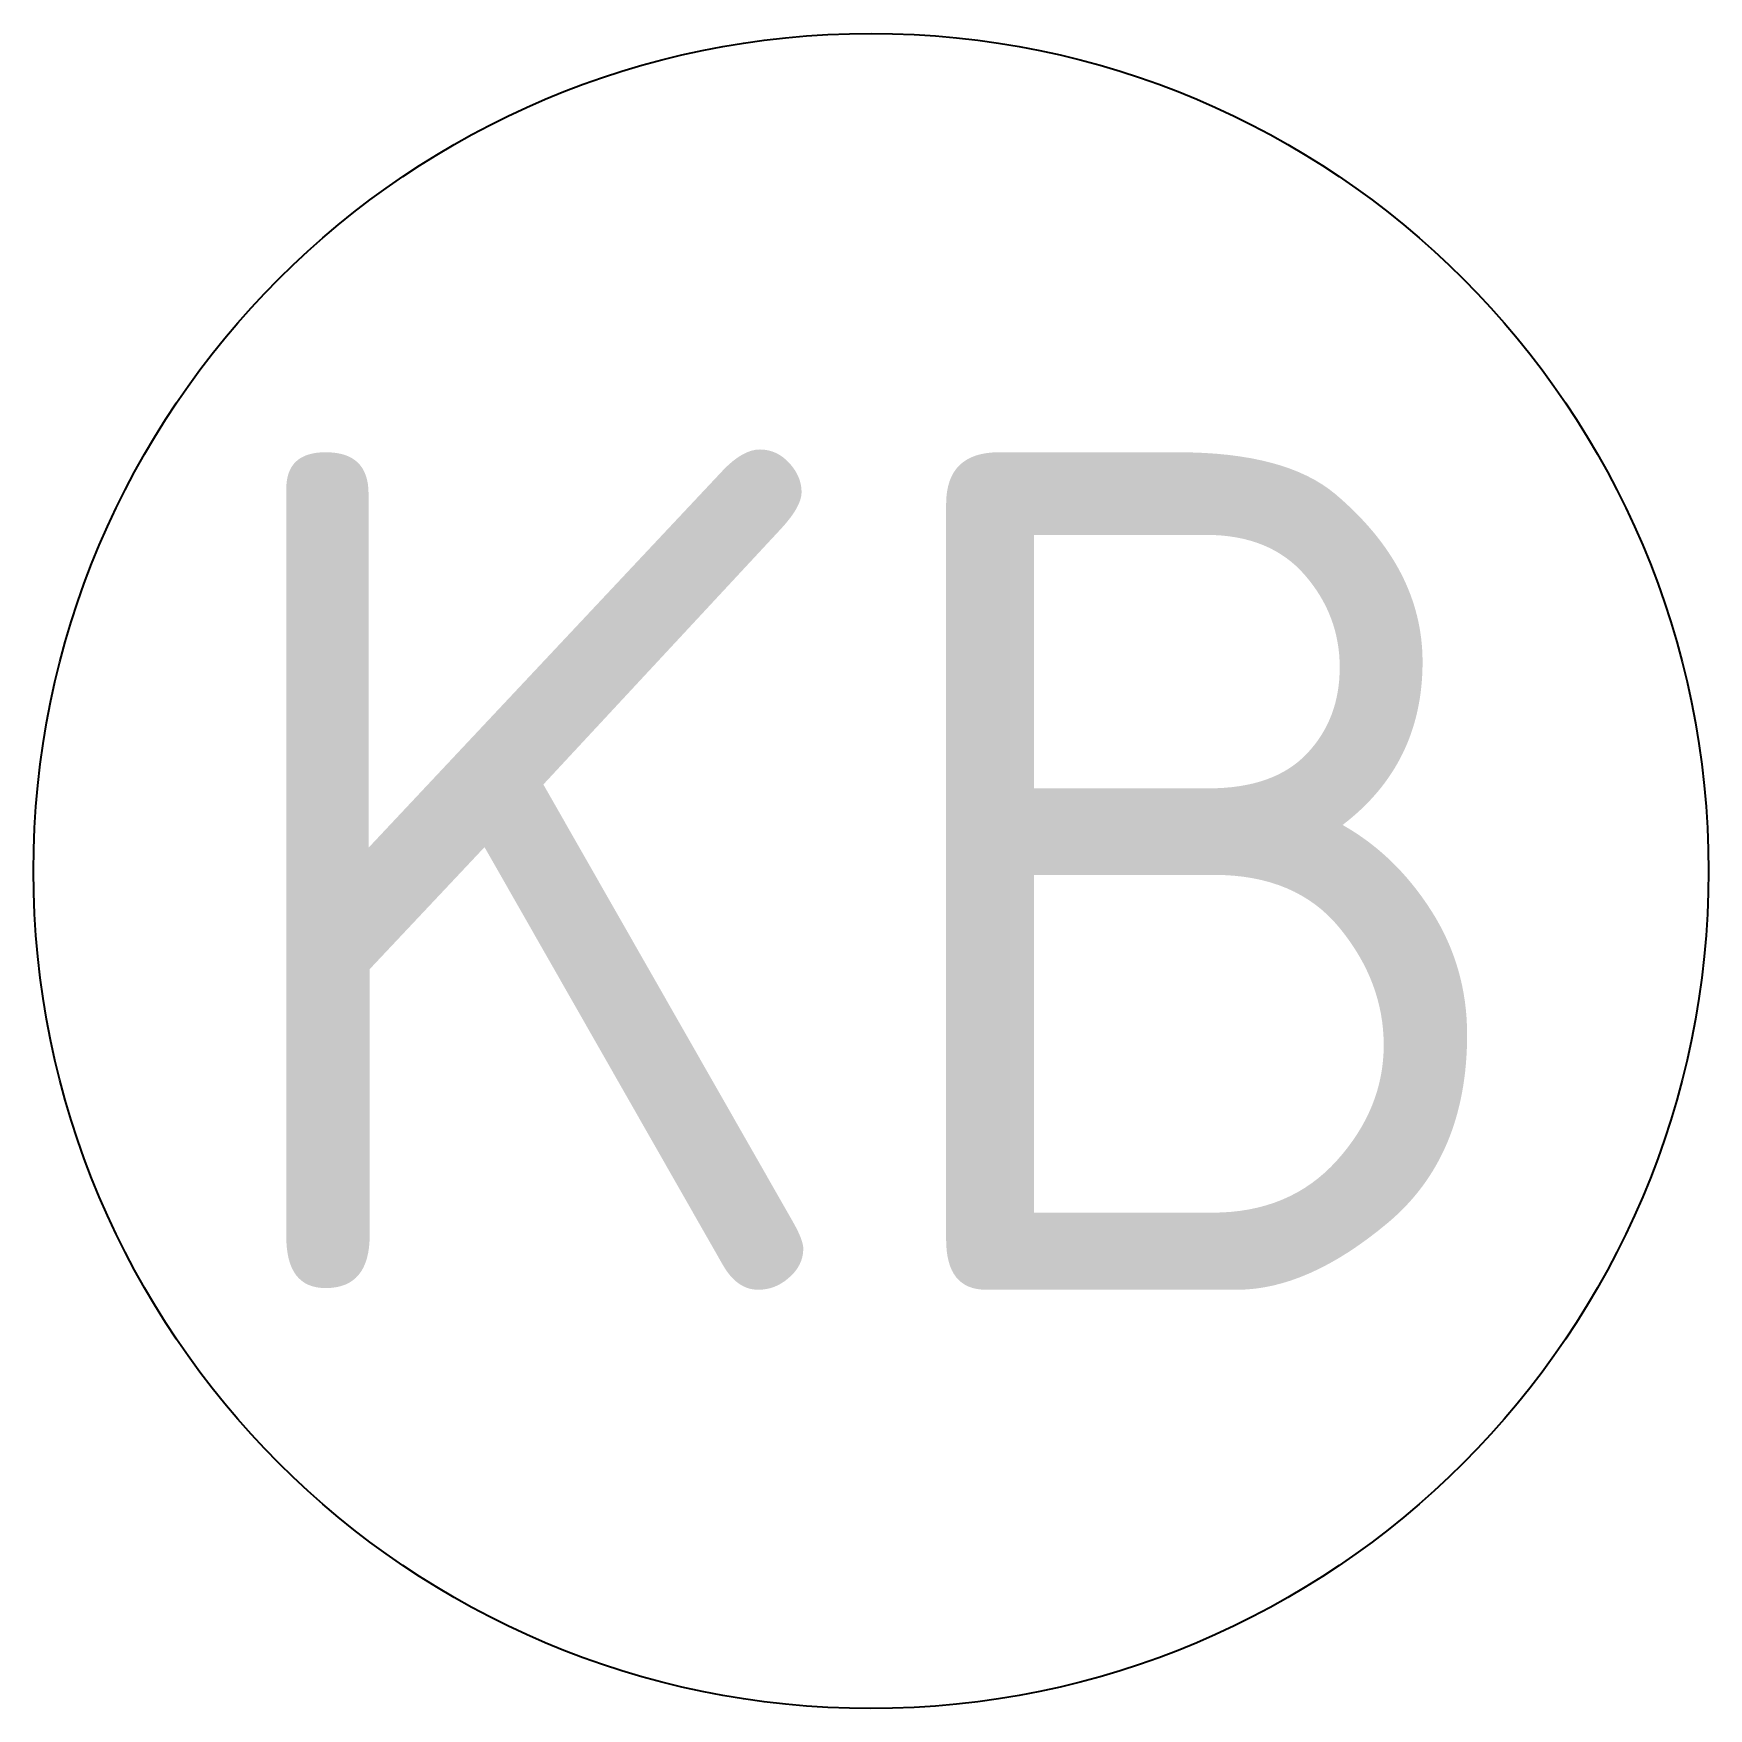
# Model space of a CAD drawing. Extents: x -1 to 1, y -1 to 1.
import ezdxf

# ---------------------------------------------------------------- set-up
doc = ezdxf.new("R2010")
doc.units = 0
doc.styles.add('NLCS-ISO-M1000-T18', font='NLCS-ISO.ttf', dxfattribs={"height": 1.8})

msp = doc.modelspace()

# ---------------------------------------------------------------- linework, layer by layer
msp.add_circle((0, 0), 1)

# ---------------------------------------------------------------- texts
at = {"insert": (0, 0), "char_height": 1, "attachment_point": 5, "style": 'NLCS-ISO-M1000-T18'}
msp.add_mtext_dynamic_manual_height_columns('KB', width=1.520569, gutter_width=0.036, heights=[0], dxfattribs=at)

doc.saveas('drawing.dxf')
